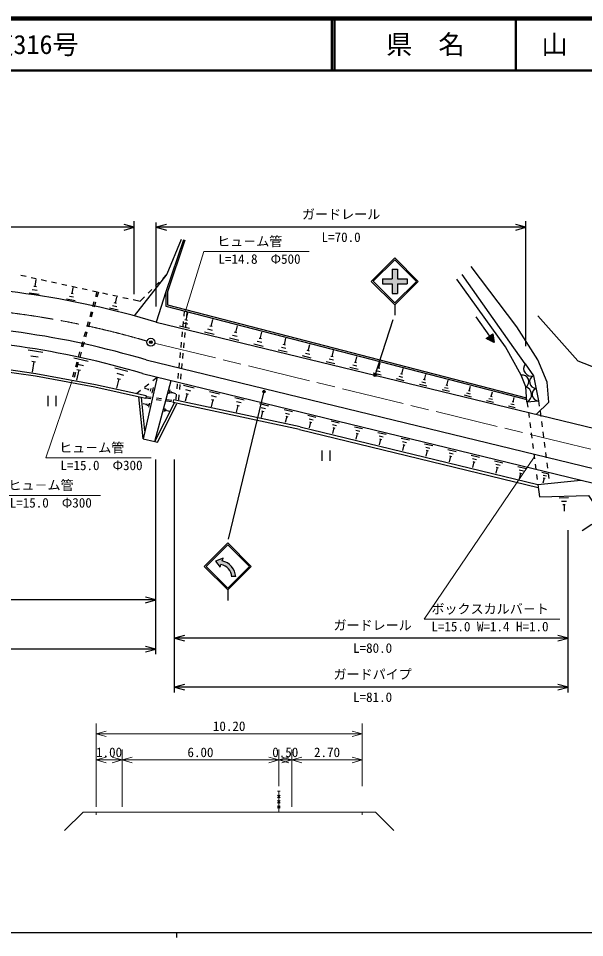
# Model space of a CAD drawing. Units: millimetres, scale not verified, with parts at other scales. Extents: x 40000 to 680000, y 20000 to 380000.
# Drawn here: x 237680 to 346149, y 204000 to 380000 of the extents above; entities that cross this region are included whole.
import ezdxf
from ezdxf.enums import TextEntityAlignment as Align

# ---------------------------------------------------------------- set-up
doc = ezdxf.new("R2010")
doc.units = ezdxf.units.MM
doc.header["$LTSCALE"] = 1000
doc.header["$PDMODE"] = 32
doc.header["$PDSIZE"] = 500
doc.linetypes.add('CHAIN', pattern=[18.5, 12, -1.5, 3.5, -1.5])
for name, color, linetype, lineweight in [('S-BGD', 7, 'Continuous', 25), ('S-BMK', 2, 'CHAIN', 13), ('S-BMK-SRVR', 3, 'Continuous', 25), ('S-STR-HTXT', 7, 'Continuous', 13), ('S-STR-STRC', 7, 'Continuous', 25), ('S-TTL', 2, 'Continuous', 140), ('S-TTL-BAND', 7, 'Continuous', 25), ('S-TTL-LINE', 7, 'Continuous', 50)]:
    doc.layers.add(name, color=color, linetype=linetype, lineweight=lineweight)
doc.layers.add('S-TTL-TXT', color=7, linetype='Continuous')
doc.styles.add('@ＭＳ ゴシック', font='')
doc.styles.add('ＭＳ ゴシック', font='')
doc.styles.get('@ＭＳ ゴシック').set_extended_font_data('@MS Gothic')
doc.styles.get('ＭＳ ゴシック').set_extended_font_data('MS Gothic')

msp = doc.modelspace()

# ---------------------------------------------------------------- hatches: boundary and pattern name
at = {"layer": 'S-STR-STRC'}
for points in [[(307422, 330154), (309282, 330154), (309283, 332014), (310283, 332014), (310282, 330154), (312142, 330154), (312142, 329154), (310282, 329154), (310281, 327294), (309281, 327294), (309282, 329154), (307422, 329154)], [(276490, 275432), (276325, 274913), (275413, 276097), (276883, 276661), (276717, 276142), (276755, 276133), (276811, 276119), (276867, 276104), (276923, 276088), (276979, 276072), (277034, 276054), (277089, 276035), (277144, 276016), (277198, 275995), (277252, 275973), (277305, 275951), (277359, 275927), (277411, 275903), (277464, 275878), (277515, 275852), (277567, 275825), (277618, 275797), (277668, 275768), (277718, 275738), (277767, 275707), (277816, 275676), (277864, 275644), (277912, 275611), (277959, 275577), (278006, 275542), (278051, 275506), (278097, 275470), (278141, 275433), (278185, 275395), (278229, 275356), (278271, 275317), (278313, 275276), (278354, 275235), (278395, 275194), (278435, 275152), (278474, 275109), (278512, 275065), (278549, 275020), (278586, 274975), (278622, 274930), (278657, 274884), (278691, 274837), (278725, 274789), (278757, 274741), (278789, 274693), (278820, 274644), (278850, 274594), (278879, 274544), (278908, 274493), (278935, 274442), (278962, 274390), (278987, 274338), (279012, 274286), (279036, 274233), (279059, 274179), (279081, 274125), (279102, 274071), (279122, 274017), (279141, 273962), (279159, 273907), (279176, 273851), (279192, 273796), (279208, 273740), (279222, 273683), (279235, 273627), (279247, 273570), (279259, 273513), (279269, 273456), (279278, 273399), (279287, 273341), (279294, 273284), (279300, 273226), (279305, 273168), (279310, 273110), (278566, 273109), (278562, 273154), (278557, 273199), (278552, 273243), (278545, 273288), (278538, 273333), (278530, 273377), (278521, 273421), (278512, 273465), (278501, 273509), (278490, 273553), (278478, 273597), (278466, 273640), (278452, 273683), (278438, 273726), (278423, 273768), (278408, 273811), (278391, 273853), (278374, 273895), (278356, 273936), (278338, 273977), (278319, 274018), (278299, 274059), (278278, 274099), (278257, 274138), (278235, 274178), (278212, 274217), (278189, 274255), (278164, 274294), (278140, 274331), (278114, 274369), (278088, 274405), (278062, 274442), (278034, 274478), (278006, 274513), (277978, 274548), (277949, 274583), (277919, 274617), (277889, 274650), (277858, 274683), (277826, 274715), (277794, 274747), (277762, 274778), (277728, 274809), (277695, 274839), (277661, 274868), (277626, 274897), (277591, 274925), (277555, 274953), (277519, 274980), (277482, 275006), (277445, 275032), (277408, 275057), (277370, 275082), (277331, 275105), (277293, 275128), (277253, 275151), (277214, 275173), (277174, 275194), (277134, 275214), (277093, 275234), (277052, 275252), (277011, 275271), (276969, 275288), (276927, 275305), (276885, 275321), (276843, 275336), (276800, 275351), (276757, 275364), (276714, 275377), (276670, 275390), (276627, 275401), (276583, 275412), (276539, 275422), (276495, 275431)]]:
    msp.add_hatch(color=256, dxfattribs=at).paths.add_polyline_path(points)

# ---------------------------------------------------------------- linework, layer by layer
at = {"layer": 'S-BGD'}
for p, q in [((269304, 337621), (265938, 327669)), ((269588, 337524), (266238, 327620)), ((265331, 330222), (266127, 331030)), ((238169, 330831), (239146, 330618)), ((240123, 330406), (241100, 330193)), ((240894, 328642), (241077, 329994)), ((242077, 329980), (243054, 329767)), ((244031, 329555), (245009, 329342)), ((245986, 329129), (246963, 328916)), ((263928, 328798), (264630, 329510)), ((241657, 327162), (239764, 327418)), ((241275, 327902), (240329, 328030)), ((241130, 328610), (240657, 328674)), ((247940, 328703), (248917, 328491)), ((247968, 327270), (248193, 328444)), ((249894, 328278), (250871, 328065)), ((251848, 327852), (252825, 327640)), ((252710, 327665), (252436, 326703)), ((253004, 327601), (252729, 326639)), ((253802, 327427), (254780, 327214)), ((262524, 327373), (263226, 328086)), ((265938, 327669), (264096, 321855)), ((265938, 327669), (265947, 324894)), ((266238, 327620), (266246, 325127)), ((248564, 325938), (246920, 326254)), ((248266, 326604), (247444, 326762)), ((248173, 327230), (247762, 327309)), ((252161, 325741), (251887, 324780)), ((252455, 325678), (252181, 324716)), ((255757, 327001), (256734, 326789)), ((256258, 325468), (256540, 326626)), ((257711, 326576), (258688, 326363)), ((259665, 326150), (261027, 325854)), ((261027, 325854), (261822, 326661)), ((256787, 324111), (255165, 324507)), ((256522, 324789), (255711, 324987)), ((256461, 325418), (256055, 325517)), ((265947, 324894), (335070, 307025)), ((266246, 325127), (335042, 307342)), ((269464, 323985), (269368, 322990)), ((269954, 323859), (269858, 322863)), ((251613, 323818), (251338, 322857)), ((251906, 323754), (251632, 322793)), ((270050, 322172), (269569, 322289)), ((269809, 322230), (270143, 323603)), ((274589, 321032), (274913, 322370)), ((325307, 322843), (327933, 319180)), ((251064, 321895), (250789, 320933)), ((251358, 321831), (251083, 320869)), ((264096, 321855), (361238, 298265)), ((270437, 320624), (268515, 321091)), ((270123, 321427), (269162, 321661)), ((269273, 321994), (269177, 320999)), ((269763, 321868), (269668, 320872)), ((274894, 320250), (273958, 320477)), ((274823, 320976), (274355, 321089)), ((279319, 319847), (279635, 321149)), ((250515, 319972), (250241, 319010)), ((250809, 319908), (250534, 318946)), ((269082, 320004), (268987, 319008)), ((269572, 319877), (269477, 318881)), ((275200, 319467), (273327, 319922)), ((279915, 318323), (278091, 318765)), ((279617, 319085), (278705, 319306)), ((279547, 319791), (279091, 319902)), ((284223, 318619), (283779, 318727)), ((284001, 318673), (284309, 319941)), ((288635, 317511), (288935, 318745)), ((327299, 318738), (328568, 319621)), ((328809, 317959), (327299, 318738)), ((327500, 318634), (327384, 318797)), ((327702, 318530), (327468, 318856)), ((327903, 318426), (327553, 318915)), ((328104, 318322), (327637, 318974)), ((328305, 318219), (327722, 319033)), ((328507, 318115), (327806, 319091)), ((328708, 318011), (327891, 319150)), ((328793, 318070), (327976, 319209)), ((328760, 318291), (328060, 319268)), ((328728, 318513), (328145, 319327)), ((328696, 318735), (328229, 319386)), ((328664, 318956), (328314, 319445)), ((328632, 319178), (328398, 319504)), ((328600, 319400), (328483, 319563)), ((328568, 319621), (328809, 317959)), ((249966, 318048), (249692, 317087)), ((250260, 317984), (249986, 317023)), ((268891, 318013), (268796, 317017)), ((269381, 317886), (269286, 316891)), ((284581, 317189), (282806, 317620)), ((284291, 317931), (283403, 318147)), ((288918, 316789), (288054, 316999)), ((288851, 317459), (288420, 317564)), ((293222, 316361), (293514, 317561)), ((239538, 316535), (242355, 316080)), ((240080, 315415), (241489, 315188)), ((249418, 316125), (249143, 315164)), ((249711, 316061), (249437, 315100)), ((268700, 316022), (268605, 315026)), ((269191, 315895), (269095, 314900)), ((289200, 316068), (287472, 316487)), ((293771, 314957), (292091, 315365)), ((293497, 315659), (292657, 315863)), ((293432, 316310), (293012, 316412)), ((297967, 315174), (297558, 315273)), ((297763, 315223), (298046, 316390)), ((302256, 314097), (302532, 315230)), ((240962, 311478), (227312, 313465)), ((241043, 311972), (227365, 313963)), ((240270, 314352), (240974, 314238)), ((240622, 314295), (240298, 312282)), ((248305, 314982), (251062, 314379)), ((248869, 314202), (248595, 313240)), ((248779, 313846), (250158, 313545)), ((249163, 314138), (248888, 313176)), ((262140, 314612), (359346, 291006)), ((268510, 314031), (268414, 313036)), ((269000, 313904), (268904, 312909)), ((298296, 313859), (296663, 314255)), ((298029, 314541), (297213, 314739)), ((302515, 313434), (301722, 313627)), ((302455, 314049), (302058, 314145)), ((306704, 312982), (306971, 314082)), ((252453, 309869), (241043, 311972)), ((248320, 312279), (248046, 311317)), ((248614, 312215), (248340, 311253)), ((249253, 312711), (248823, 310741)), ((248909, 312786), (249598, 312635)), ((256167, 313123), (258678, 312442)), ((256552, 312056), (257807, 311715)), ((261435, 312005), (358666, 288393)), ((268319, 312040), (268223, 311045)), ((268809, 311913), (268714, 310918)), ((302774, 312771), (301188, 313156)), ((307207, 311695), (305667, 312069)), ((306956, 312338), (306185, 312525)), ((306897, 312935), (306512, 313029)), ((311293, 311833), (310920, 311924)), ((311107, 311878), (311366, 312946)), ((315464, 310786), (315716, 311822)), ((252354, 309379), (240962, 311478)), ((262169, 307734), (252453, 309869)), ((256936, 310989), (256450, 309195)), ((256622, 311074), (257250, 310904)), ((261871, 309423), (262651, 310049)), ((263431, 310675), (264240, 311324)), ((268128, 310049), (268033, 309054)), ((268618, 309922), (268523, 308927)), ((269339, 309777), (271326, 309294)), ((311595, 310629), (310100, 310992)), ((311351, 311254), (310603, 311435)), ((315938, 309574), (314488, 309927)), ((315701, 310180), (314976, 310356)), ((315645, 310742), (315283, 310830)), ((319777, 309705), (320021, 310709)), ((262062, 307245), (252354, 309379)), ((260283, 308148), (261091, 308797)), ((262600, 308970), (261834, 309142)), ((262630, 309104), (262569, 308836)), ((263043, 309152), (262922, 308616)), ((263486, 309334), (263245, 308262)), ((266556, 308108), (266757, 308875)), ((266881, 308227), (266981, 308611)), ((267180, 308252), (267230, 308443)), ((267205, 308347), (267753, 308204)), ((267937, 308058), (267842, 307063)), ((269988, 308116), (269643, 306697)), ((269663, 308947), (270657, 308705)), ((269739, 308177), (270236, 308056)), ((274289, 308575), (276180, 308115)), ((320236, 308531), (318830, 308872)), ((320006, 309118), (319304, 309288)), ((319953, 309662), (319601, 309748)), ((324268, 308066), (323587, 308231)), ((324216, 308594), (323876, 308676)), ((324046, 308635), (324282, 309607)), ((328271, 307576), (328500, 308517)), ((243327, 307752), (243327, 305752)), ((244827, 307752), (244827, 305752)), ((261588, 299507), (260750, 307534)), ((261931, 301036), (261265, 307421)), ((262169, 307734), (262062, 307245)), ((262083, 307343), (263073, 307198)), ((262148, 307636), (263137, 307491)), ((262814, 306342), (262635, 305543)), ((263850, 298970), (267597, 306418)), ((264062, 307053), (265052, 306908)), ((264127, 307347), (265116, 307202)), ((266041, 306763), (267031, 306618)), ((266106, 307057), (267095, 306912)), ((267345, 306472), (267449, 306961)), ((291548, 301307), (267345, 306472)), ((291659, 301794), (267449, 306961)), ((268427, 307932), (268332, 306936)), ((274907, 306994), (274579, 305643)), ((274598, 307784), (275544, 307555)), ((274670, 307052), (275143, 306937)), ((279143, 307396), (280940, 306960)), ((279436, 306645), (280335, 306427)), ((283901, 306240), (285606, 305827)), ((324490, 307497), (323129, 307828)), ((328701, 306475), (327384, 306795)), ((328486, 307025), (327827, 307185)), ((328436, 307536), (328106, 307616)), ((332613, 306489), (332294, 306566)), ((332453, 306527), (332674, 307438)), ((335110, 306567), (337340, 306774)), ((335110, 306567), (335240, 305575)), ((337340, 306774), (337471, 305782)), ((262154, 306070), (261583, 306198)), ((262176, 306170), (262131, 305970)), ((262484, 306206), (262394, 305806)), ((264350, 298851), (268044, 306193)), ((265670, 304729), (265821, 305303)), ((265913, 304819), (265988, 305106)), ((266136, 304837), (266174, 304980)), ((266155, 304909), (266565, 304801)), ((279730, 305894), (279418, 304611)), ((279505, 305949), (279954, 305840)), ((284458, 304816), (284162, 303598)), ((284179, 305528), (285032, 305321)), ((284245, 304868), (284671, 304764)), ((288566, 305108), (290180, 304716)), ((332869, 305462), (331595, 305772)), ((332661, 305995), (332024, 306150)), ((335371, 304584), (335501, 303592)), ((337601, 304791), (337732, 303799)), ((289093, 303759), (288813, 302606)), ((288830, 304433), (289637, 304237)), ((288892, 303808), (289295, 303710)), ((293124, 304001), (294682, 303622)), ((293378, 303350), (294157, 303161)), ((293438, 302746), (293827, 302652)), ((297597, 302914), (299155, 302536)), ((337862, 302808), (337992, 301816)), ((291548, 301307), (337255, 290207)), ((291659, 301794), (337191, 290737)), ((293632, 302699), (293362, 301586)), ((298105, 301613), (297835, 300500)), ((297851, 302264), (298630, 302074)), ((297911, 301660), (298300, 301565)), ((302070, 301828), (303628, 301450)), ((302324, 301177), (303103, 300988)), ((335631, 302601), (335762, 301609)), ((302578, 300526), (302308, 299414)), ((302384, 300574), (302773, 300479)), ((306543, 300742), (308101, 300364)), ((307051, 299440), (306781, 298327)), ((306797, 300091), (307576, 299902)), ((306857, 299487), (307246, 299393)), ((311016, 299656), (312574, 299277)), ((335892, 300618), (336022, 299626)), ((338123, 300825), (338253, 299833)), ((263850, 298970), (264350, 298851)), ((311524, 298354), (311254, 297241)), ((311270, 299005), (312049, 298816)), ((311330, 298401), (311719, 298307)), ((315489, 298569), (317047, 298191)), ((315743, 297919), (316522, 297729)), ((319962, 297483), (321520, 297105)), ((336153, 298635), (336283, 297644)), ((338383, 298842), (338514, 297850)), ((295834, 297270), (295834, 295270)), ((297334, 297270), (297334, 295270)), ((315997, 297268), (315727, 296155)), ((315803, 297315), (316192, 297220)), ((320470, 296181), (320200, 295069)), ((320216, 296832), (320995, 296643)), ((320276, 296229), (320665, 296134)), ((324435, 296397), (325993, 296019)), ((324689, 295746), (325468, 295557)), ((336414, 296652), (336544, 295661)), ((338644, 296859), (338774, 295868)), ((324943, 295095), (324673, 293982)), ((324749, 295142), (325138, 295048)), ((328908, 295311), (330466, 294932)), ((329416, 294009), (329146, 292896)), ((329162, 294660), (329941, 294471)), ((329222, 294056), (329611, 293962)), ((333381, 294224), (334939, 293846)), ((336674, 294669), (336805, 293678)), ((338905, 294876), (339035, 293885)), ((333889, 292923), (333619, 291810)), ((333635, 293573), (334414, 293384)), ((333695, 292970), (334084, 292875)), ((336935, 292686), (337065, 291695)), ((337961, 293112), (339305, 292786)), ((338180, 292551), (338852, 292387)), ((339166, 292893), (339296, 291902)), ((337191, 290737), (345427, 291608)), ((337191, 290737), (337474, 288400)), ((338400, 291989), (338166, 291029)), ((338232, 292030), (338568, 291948)), ((341267, 288198), (343083, 288245)), ((341738, 287561), (342646, 287584)), ((341981, 286918), (342435, 286930)), ((342208, 286924), (342242, 285627)), ((347529, 283111), (345679, 281868))]:
    msp.add_line(p, q, dxfattribs=at)
for points in [[(268839, 337663), (266127, 331030), (259864, 323052)], [(334748, 313854), (331846, 317988), (322704, 330965)], [(336880, 304180), (339272, 306535), (338994, 310322), (337197, 314601), (333174, 320933), (324446, 332508)], [(334013, 311659), (330971, 317083), (321649, 330088)], [(337169, 323077), (344872, 314407), (366600, 305970), (377724, 303838), (386179, 302584), (397786, 301223), (398825, 307779)], [(334748, 313854), (336363, 311554), (337340, 306774)], [(335110, 306567), (334855, 309461), (334013, 311659)], [(264240, 311324), (261588, 299507), (263850, 298970), (266919, 310673)], [(337474, 288400), (346861, 288643), (352397, 280400), (357375, 274808), (364572, 270166), (376661, 265285), (386030, 260374)]]:
    msp.add_lwpolyline(points, dxfattribs=at)
for centre, radius, start, end in [((215375, 157718), 171216, 73.46757, 90.57786), ((215375, 157718), 163716, 73.40227, 90.55425), ((215375, 157718), 161016, 73.37766, 90.54521), ((335954, 312984), 1487, 144.19185, 285.94538), ((334255, 310491), 1192, 300.23596, 101.69547), ((336846, 310408), 1244, 112.86392, 270.25056), ((334429, 307965), 1556, 295.95079, 74.1038), ((337335, 308018), 1244, 112.86392, 270.25056)]:
    msp.add_arc(centre, radius, start, end, dxfattribs=at)
at = {"layer": 'S-BMK'}
msp.add_line((263782, 317815), (359500, 294570), dxfattribs=at)
msp.add_arc((215375, 157718), 167216, 73.69028, 90.56554, dxfattribs=at)
at = {"layer": 'S-BMK-SRVR'}
msp.add_circle((263053, 317992), 750, dxfattribs=at)
msp.add_point((263053, 317992), dxfattribs=at)
at = {"layer": 'S-STR-HTXT'}
for p, q in [((273190, 335344), (269712, 323921)), ((273190, 335344), (293375, 335344)), ((242921, 295839), (248016, 310687)), ((242921, 295839), (263106, 295839)), ((315417, 264969), (336505, 295960)), ((233201, 288670), (253386, 288670)), ((315417, 264969), (341417, 264969)), ((252562, 229013), (252562, 245013)), ((303562, 233013), (303562, 245013)), ((254494, 243530), (252562, 243013)), ((252562, 243013), (303562, 243013)), ((252562, 243013), (254494, 242495)), ((303562, 243013), (301630, 243530)), ((301630, 242495), (303562, 243013)), ((257562, 229013), (257562, 240013)), ((287562, 233013), (287562, 240013)), ((290062, 229013), (290062, 240013)), ((254494, 238530), (252562, 238013)), ((252562, 238013), (257562, 238013)), ((252562, 238013), (254494, 237495)), ((257562, 238013), (255630, 238530)), ((255630, 237495), (257562, 238013)), ((259494, 238530), (257562, 238013)), ((257562, 238013), (287562, 238013)), ((257562, 238013), (259494, 237495)), ((287562, 238013), (285630, 238530)), ((285630, 237495), (287562, 238013)), ((289494, 238530), (287562, 238013)), ((287562, 238013), (290062, 238013)), ((287562, 238013), (289494, 237495)), ((290062, 238013), (288130, 238530)), ((288130, 237495), (290062, 238013)), ((291994, 238530), (290062, 238013)), ((290062, 238013), (303562, 238013)), ((290062, 238013), (291994, 237495)), ((303562, 238013), (301630, 238530)), ((301630, 237495), (303562, 238013)), ((287312, 232013), (287812, 232013)), ((287312, 230763), (287812, 231263)), ((287812, 230763), (287312, 231263)), ((287562, 228013), (287562, 232013)), ((287312, 229763), (287812, 230263)), ((287812, 229763), (287312, 230263)), ((287312, 228763), (287812, 229263)), ((287812, 228763), (287312, 229263)), ((250062, 228013), (246527, 224477)), ((252562, 228013), (250062, 228013)), ((252562, 228013), (252562, 227513)), ((252562, 228013), (257562, 228013)), ((257562, 228013), (287562, 228013)), ((287562, 228013), (290062, 228013)), ((290062, 228013), (303562, 228013)), ((303562, 228013), (303562, 227513)), ((303562, 228013), (306062, 228013)), ((306062, 228013), (309598, 224477))]:
    msp.add_line(p, q, dxfattribs=at)
at = {"layer": 'S-STR-STRC'}
for p, q in [((259864, 340000), (200772, 340000)), ((259864, 340000), (257932, 340518)), ((257932, 339482), (259864, 340000)), ((259864, 327195), (259864, 341180)), ((264096, 324838), (264096, 340917)), ((266027, 340518), (264096, 340000)), ((334910, 340000), (264096, 340000)), ((264096, 340000), (266027, 339482)), ((334910, 340000), (332978, 340518)), ((332978, 339482), (334910, 340000)), ((334910, 317240), (334910, 341180)), ((305281, 329654), (309781, 334154)), ((305635, 329655), (309781, 333801)), ((314282, 329654), (309782, 334154)), ((313928, 329654), (309783, 333799)), ((309283, 332014), (309282, 330154)), ((309283, 332014), (310283, 332014)), ((310283, 332014), (310282, 330154)), ((305282, 329654), (309781, 325154)), ((305635, 329655), (309781, 325508)), ((307422, 330154), (307422, 329154)), ((307422, 330154), (309282, 330154)), ((307422, 329154), (309282, 329154)), ((309282, 329154), (309281, 327294)), ((309781, 325507), (313928, 329654)), ((309782, 325154), (314282, 329654)), ((310282, 329154), (310281, 327294)), ((310282, 330154), (312142, 330154)), ((310282, 329154), (312142, 329154)), ((312142, 330154), (312142, 329154)), ((309281, 327294), (310281, 327294)), ((309782, 325154), (309782, 323154)), ((306002, 311679), (309494, 322333)), ((284726, 308541), (277852, 280283)), ((263988, 258239), (263988, 295550)), ((267582, 250928), (267582, 295550)), ((342973, 250928), (342973, 282038)), ((273289, 275063), (277789, 279563)), ((273643, 275063), (277789, 279209)), ((282290, 275063), (277790, 279563)), ((281936, 275063), (277791, 279208)), ((276883, 276661), (275413, 276097)), ((276717, 276142), (276883, 276661)), ((273290, 275063), (277789, 270563)), ((273643, 275063), (277789, 270917)), ((275413, 276097), (276325, 274913)), ((276325, 274913), (276490, 275432)), ((277789, 270916), (281936, 275063)), ((277790, 270563), (282290, 275063)), ((279310, 273110), (278566, 273109)), ((277790, 270563), (277790, 268563)), ((263988, 268643), (191350, 268643)), ((263988, 268643), (262056, 269160)), ((262056, 268125), (263988, 268643)), ((269514, 261849), (267582, 261331)), ((342973, 261331), (267582, 261331)), ((267582, 261331), (269514, 260814)), ((342973, 261331), (341041, 261849)), ((341041, 260814), (342973, 261331)), ((263988, 259239), (191350, 259239)), ((263988, 259239), (262056, 259757)), ((262056, 258721), (263988, 259239)), ((269514, 252445), (267582, 251928)), ((342973, 251928), (267582, 251928)), ((267582, 251928), (269514, 251410)), ((342973, 251928), (341041, 252445)), ((341041, 251410), (342973, 251928))]:
    msp.add_line(p, q, dxfattribs=at)
for centre, radius in [((306002, 311679), 150), ((306002, 311679), 120), ((306002, 311679), 90), ((306002, 311679), 60), ((306002, 311679), 30), ((306002, 311679), 20), ((284726, 308541), 150), ((284726, 308541), 120), ((284726, 308541), 90), ((284726, 308541), 60), ((284726, 308541), 30), ((284726, 308541), 20)]:
    msp.add_circle(centre, radius, dxfattribs=at)
for radius, start, end in [(2586, 4.73997, 78.83443), (3327, 3.70323, 77.37188)]:
    msp.add_arc((275990, 272895), radius, start, end, dxfattribs=at)
for p in [(306002, 311679), (284726, 308541)]:
    msp.add_point(p, dxfattribs=at)
at = {"layer": 'S-TTL'}
msp.add_line((680000, 380000), (40000, 380000), dxfattribs=at)
at = {"layer": 'S-TTL-BAND'}
for p, q in [((40000, 205000), (579000, 205000)), ((268000, 205000), (268000, 204000))]:
    msp.add_line(p, q, dxfattribs=at)
at = {"layer": 'S-TTL-LINE'}
for p, q in [((297750, 380000), (297750, 370000)), ((298250, 380000), (298250, 370000)), ((333000, 380000), (333000, 370000)), ((40000, 370000), (680000, 370000))]:
    msp.add_line(p, q, dxfattribs=at)

# ---------------------------------------------------------------- texts
at = {"layer": 'S-STR-HTXT', "style": 'ＭＳ ゴシック'}
for s, p in [('ヒュ－ム管', (275750, 335844)), ('ヒュ－ム管', (245481, 296339)), ('ヒュ－ム管', (235761, 289170)), ('ボックスカルバ－ト', (316792, 265469)), ('10.20', (274937, 243013)), ('1.00', (252562, 238013)), ('6.00', (270062, 238013)), ('0.50', (286312, 238013)), ('2.70', (294312, 238013))]:
    msp.add_text(s, height=1833, dxfattribs=at).set_placement(p, align=Align.BOTTOM_LEFT)
for s, p in [('L=14.8\u3000Φ500', (283875, 334844)), ('L=15.0\u3000Φ300', (253606, 295339)), ('L=15.0\u3000Φ300', (243886, 288170))]:
    msp.add_text(s, height=1833, dxfattribs=at).set_placement(p, align=Align.TOP_CENTER)
msp.add_text('L=15.0 W=1.4 H=1.0', height=1833, dxfattribs=at).set_placement((316792, 264469), align=Align.TOP_LEFT)
at = {"layer": 'S-STR-STRC', "style": 'ＭＳ ゴシック'}
for s, p in [('ガードレール', (299503, 341027)), ('ガードレール', (305534, 262358)), ('ガードパイプ', (305534, 252954))]:
    msp.add_text(s, height=1833, dxfattribs=at).set_placement(p, align=Align.BOTTOM_CENTER)
at = {"layer": 'S-STR-STRC', "style": '@ＭＳ ゴシック'}
for s, p in [('L=70.0', (299503, 339027)), ('L=80.0', (305534, 260358)), ('L=81.0', (305534, 250954))]:
    msp.add_text(s, height=1833, dxfattribs=at).set_placement(p, align=Align.TOP_CENTER)
at = {"layer": 'S-TTL-TXT', "style": 'ＭＳ ゴシック'}
msp.add_text('一般国道316号', height=3666, dxfattribs=at).set_placement((216734, 375000), align=Align.MIDDLE_LEFT)
for s, p in [('県\u3000名', (315625, 375000)), ('山\u3000口\u3000県', (350375, 375000))]:
    msp.add_text(s, height=3666, dxfattribs=at).set_placement(p, align=Align.MIDDLE_CENTER)

doc.saveas('drawing.dxf')
